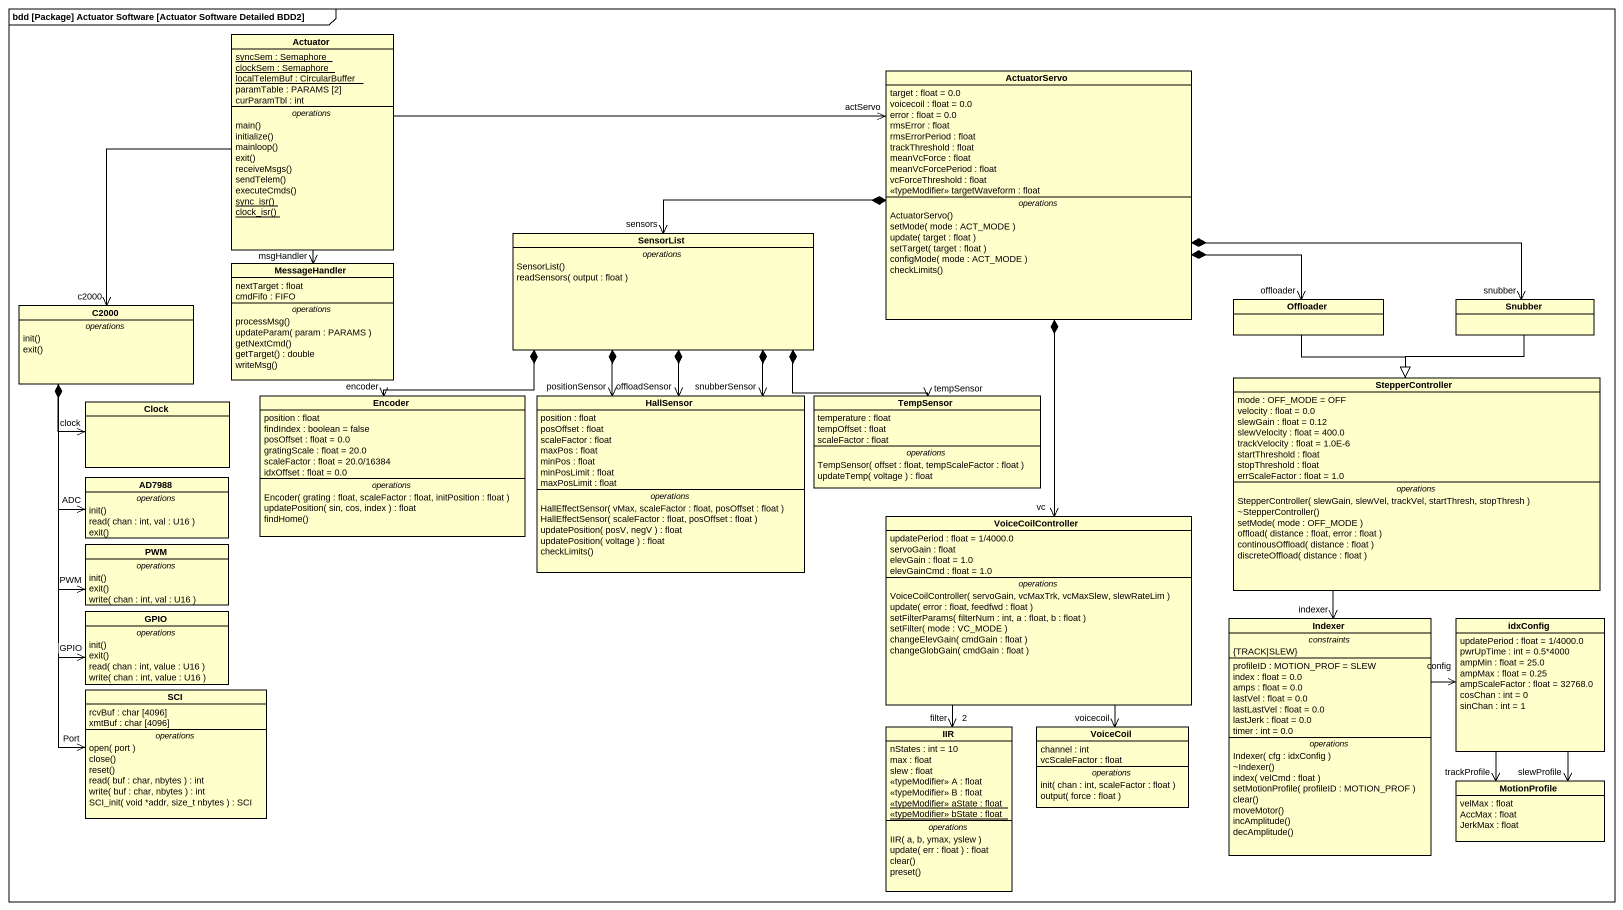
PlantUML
@startuml
mainframe bdd [Package] Actuator Software [Actuator Software Detailed BDD2]
hide circle
hide empty members
skinparam classAttributeIconSize 0
class Actuator {
  {static} syncSem : Semaphore
  {static} clockSem : Semaphore
  {static} localTelemBuf : CircularBuffer
  paramTable : PARAMS [2]
  curParamTbl : int
  -- operations --
  main()
  initialize()
  mainloop()
  exit()
  receiveMsgs()
  sendTelem()
  executeCmds()
  {static} sync_isr()
  {static} clock_isr()
}
class ActuatorServo {
  target : float = 0.0
  voicecoil : float = 0.0
  error : float = 0.0
  rmsError : float
  rmsErrorPeriod : float
  trackThreshold : float
  meanVcForce : float
  meanVcForcePeriod : float
  vcForceThreshold : float
  <<typeModifier>> targetWaveform : float
  -- operations --
  ActuatorServo()
  setMode( mode : ACT_MODE )
  update( target : float )
  setTarget( target : float )
  configMode( mode : ACT_MODE )
  checkLimits()
}
class SensorList {
  -- operations --
  SensorList()
  readSensors( output : float )
}
class MessageHandler {
  nextTarget : float
  cmdFifo : FIFO
  -- operations --
  processMsg()
  updateParam( param : PARAMS )
  getNextCmd()
  getTarget() : double
  writeMsg()
}
class C2000 {
  -- operations --
  init()
  exit()
}
class Offloader
class Snubber
class Clock
class Encoder {
  position : float
  findIndex : boolean = false
  posOffset : float = 0.0
  gratingScale : float = 20.0
  scaleFactor : float = 20.0/16384
  idxOffset : float = 0.0
  -- operations --
  Encoder( grating : float, scaleFactor : float, initPosition : float )
  updatePosition( sin, cos, index ) : float
  findHome()
}
class HallSensor {
  position : float
  posOffset : float
  scaleFactor : float
  maxPos : float
  minPos : float
  minPosLimit : float
  maxPosLimit : float
  -- operations --
  HallEffectSensor( vMax, scaleFactor : float, posOffset : float )
  HallEffectSensor( scaleFactor : float, posOffset : float )
  updatePosition( posV, negV ) : float
  updatePosition( voltage ) : float
  checkLimits()
}
class TempSensor {
  temperature : float
  tempOffset : float
  scaleFactor : float
  -- operations --
  TempSensor( offset : float, tempScaleFactor : float )
  updateTemp( voltage ) : float
}
class StepperController {
  mode : OFF_MODE = OFF
  velocity : float = 0.0
  slewGain : float = 0.12
  slewVelocity : float = 400.0
  trackVelocity : float = 1.0E-6
  startThreshold : float
  stopThreshold : float
  errScaleFactor : float = 1.0
  -- operations --
  StepperController( slewGain, slewVel, trackVel, startThresh, stopThresh )
  ~StepperController()
  setMode( mode : OFF_MODE )
  offload( distance : float, error : float )
  continousOffload( distance : float )
  discreteOffload( distance : float )
}
class AD7988 {
  -- operations --
  init()
  read( chan : int, val : U16 )
  exit()
}
class VoiceCoilController {
  updatePeriod : float = 1/4000.0
  servoGain : float
  elevGain : float = 1.0
  elevGainCmd : float = 1.0
  -- operations --
  VoiceCoilController( servoGain, vcMaxTrk, vcMaxSlew, slewRateLim )
  update( error : float, feedfwd : float )
  setFilterParams( filterNum : int, a : float, b : float )
  setFilter( mode : VC_MODE )
  changeElevGain( cmdGain : float )
  changeGlobGain( cmdGain : float )
}
class PWM {
  -- operations --
  init()
  exit()
  write( chan : int, val : U16 )
}
class GPIO {
  -- operations --
  init()
  exit()
  read( chan : int, value : U16 )
  write( chan : int, value : U16 )
}
class Indexer {
  -- constraints --
  {TRACK|SLEW}
  --
  profileID : MOTION_PROF = SLEW
  index : float = 0.0
  amps : float = 0.0
  lastVel : float = 0.0
  lastLastVel : float = 0.0
  lastJerk : float = 0.0
  timer : int = 0.0
  -- operations --
  Indexer( cfg : idxConfig )
  ~Indexer()
  index( velCmd : float )
  setMotionProfile( profileID : MOTION_PROF )
  clear()
  moveMotor()
  incAmplitude()
  decAmplitude()
}
class idxConfig {
  updatePeriod : float = 1/4000.0
  pwrUpTime : int = 0.5*4000
  ampMin : float = 25.0
  ampMax : float = 0.25
  ampScaleFactor : float = 32768.0
  cosChan : int = 0
  sinChan : int = 1
}
class SCI {
  rcvBuf : char [4096]
  xmtBuf : char [4096]
  -- operations --
  open( port )
  close()
  reset()
  read( buf : char, nbytes ) : int
  write( buf : char, nbytes ) : int
  SCI_init( void *addr, size_t nbytes ) : SCI
}
class IIR {
  nStates : int = 10
  max : float
  slew : float
  <<typeModifier>> A : float
  <<typeModifier>> B : float
  {static} <<typeModifier>> aState : float
  {static} <<typeModifier>> bState : float
  -- operations --
  IIR( a, b, ymax, yslew )
  update( err : float ) : float
  clear()
  preset()
}
class VoiceCoil {
  channel : int
  vcScaleFactor : float
  -- operations --
  init( chan : int, scaleFactor : float )
  output( force : float )
}
class MotionProfile {
  velMax : float
  AccMax : float
  JerkMax : float
}
ActuatorServo "actServo" <-left- Actuator
ActuatorServo *-left-> "sensors" SensorList
ActuatorServo *-right-> "offloader" Offloader
ActuatorServo *-right-> "snubber" Snubber
ActuatorServo *--> "vc" VoiceCoilController
MessageHandler "msgHandler" <-up- Actuator
C2000 "c2000" <-up- Actuator
C2000 *--> "ADC" AD7988
C2000 *--> "PWM" PWM
C2000 *--> "GPIO" GPIO
C2000 *--> "Port" SCI
Offloader --|> StepperController
Snubber --|> StepperController
Clock "clock" <-up- C2000
Encoder "encoder" <-up-* SensorList
HallSensor "positionSensor" <-up-* SensorList
HallSensor "offloadSensor" <-up-* SensorList
HallSensor "snubberSensor" <-up-* SensorList
TempSensor "tempSensor" <-left-* SensorList
VoiceCoilController --> "filter\n2" IIR
VoiceCoilController --> "voicecoil" VoiceCoil
Indexer "indexer" <-up- StepperController
Indexer -right-> "config" idxConfig
idxConfig --> "trackProfile" MotionProfile
idxConfig --> "slewProfile" MotionProfile
@enduml
